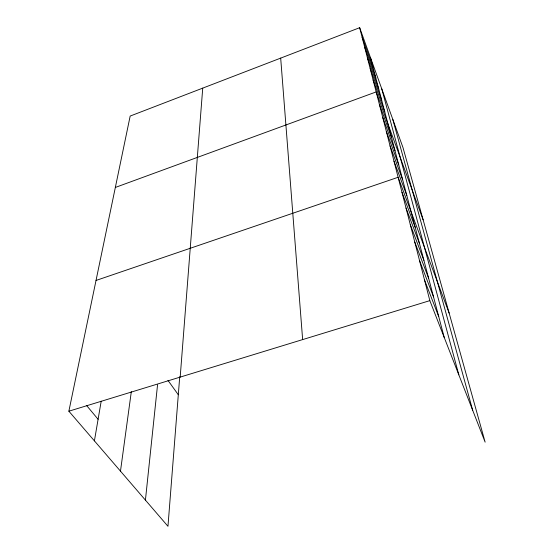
<?xml version="1.0" encoding="UTF-8"?>
<svg xmlns="http://www.w3.org/2000/svg" width="554" height="554" viewBox="0 0 554 554"><rect width="100%" height="100%" fill="white"/><g stroke="black" fill="none" stroke-linecap="round" stroke-linejoin="round"><path stroke-width="0.83" d="M180.182 377.108L202.729 88.128M179.718 376.81L167.966 526.3L68.869 411.2L130.169 116.063L359.664 27.7L402.973 147.53L485.131 442.147L429.835 300.635L359.664 27.7M145.425 500.117L157.551 384.808M120.481 471.149L131.319 391.643M94.409 440.866L101.188 401.228M115.343 187.446L376.173 91.916L423.145 219.876M96.029 280.456L398.118 177.28L449.142 313.086M68.869 411.2L429.835 300.635M86.549 405.452L98.1 419.288M167.973 380.39L178.305 394.753M424.53 280.012L438.733 316.618M419.523 260.532L433.526 296.861M414.78 242.091L428.588 278.129M410.292 224.619L423.9 260.345M406.027 208.034L419.447 243.435M401.975 192.273L415.202 227.334M393.977 161.152L406.802 195.465M390.044 145.861L402.668 179.773M382.766 117.559L394.995 150.646M386.311 131.353L398.735 164.85M379.393 104.429L391.429 137.108M373.105 79.984L384.774 111.853M367.371 57.692L378.687 88.765M370.176 68.585L381.664 100.059M362.129 37.277L373.098 67.574M364.691 47.263L375.834 77.948M392.793 119.366L472.687 410.299M381.761 88.841L458.823 374.829M370.481 57.623L444.232 337.483M280.684 58.108L302.643 339.595"/></g></svg>
